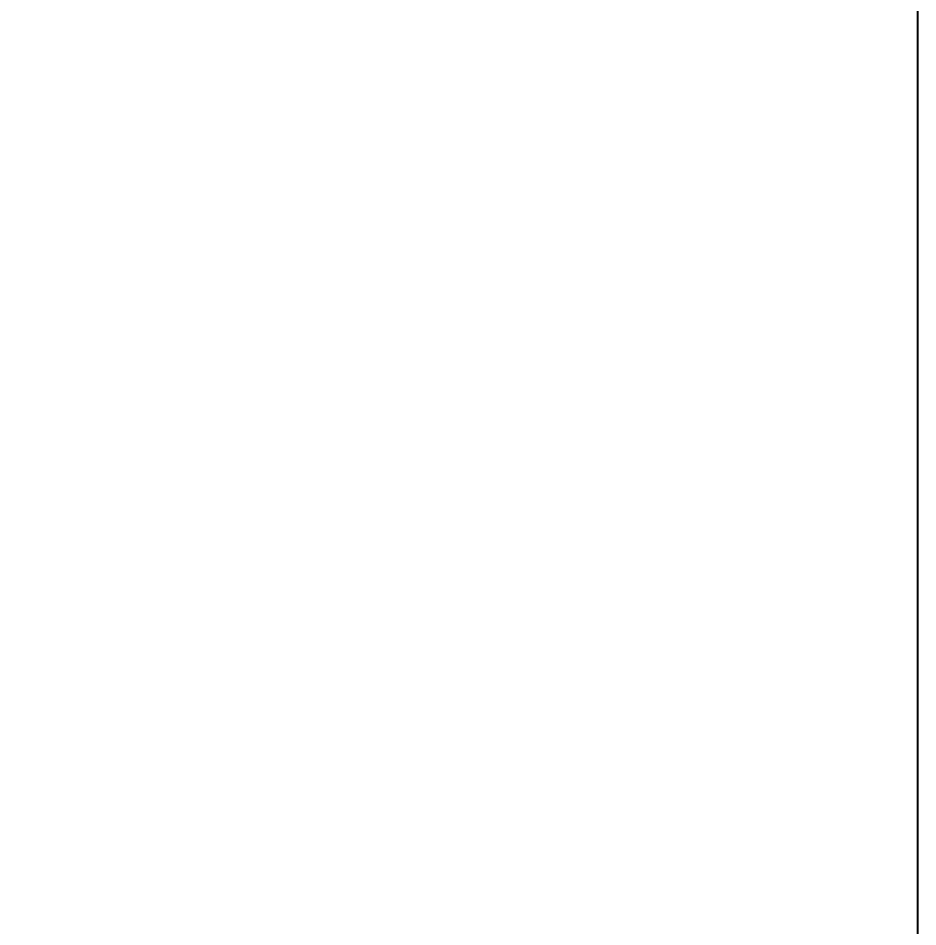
# Model space of a CAD drawing. Extents: x 0 to 1128, y 0 to 827.
# Drawn here: x 233.25 to 248.15, y 580.73 to 595.79 of the extents above; entities that cross this region are included whole.
import ezdxf

# ---------------------------------------------------------------- set-up
doc = ezdxf.new("R2010")
doc.units = 0
doc.header["$LTSCALE"] = 10
doc.header["$MEASUREMENT"] = 0
doc.header["$PDMODE"] = 3
doc.header["$PDSIZE"] = -10
doc.linetypes.add('CENTER', pattern=[2, 1.25, -0.25, 0.25, -0.25])
doc.layers.get('0').update_dxf_attribs({"linetype": 'CONTINUOUS'})
doc.layers.get('DEFPOINTS').update_dxf_attribs({"linetype": 'CONTINUOUS'})
doc.layers.add('DLK3015-CA1_시공도$0$1', color=7, linetype='CONTINUOUS')
doc.styles.add('DLK3015-CA1_시공도$0$Daelim Dimension', font='')
doc.styles.get('DLK3015-CA1_시공도$0$Daelim Dimension').set_extended_font_data('나눔고딕')
doc.dimstyles.new('DLK3015-CA1_시공도$0$DEFAULT', dxfattribs={"dimscale": 2, "dimtxt": 2, "dimasz": 2, "dimexe": 0, "dimexo": 2, "dimgap": 1, "dimtad": 1, "dimdec": 1, "dimzin": 9, "dimdsep": 46, "dimtxsty": 'DLK3015-CA1_시공도$0$Daelim Dimension', "dimcen": 0.5, "dimclrd": 252, "dimclre": 252, "dimclrt": 3, "dimadec": 1, "dimazin": 0, "dimtfac": 1, "dimtdec": 1, "dimtix": 1, "dimtmove": 0, "dimatfit": 3, "dimfxl": 1, "dimtolj": 1, "dimtzin": 1, "dimlwd": 9, "dimlwe": 9, "dimarcsym": 0})

# ---------------------------------------------------------------- blocks, each defined once
blk = doc.blocks.new('*D2')
at = {"color": 5, "lineweight": 9, "ltscale": 0.5, "transparency": 16777216}
for p, q in [((243.761, 625.053), (158.586, 625.053)), ((158.586, 621.053), (158.586, 315.967)), ((219.154, 311.967), (158.586, 311.967))]:
    blk.add_line(p, q, dxfattribs=at)
at = {"color": 5, "ltscale": 0.5, "transparency": 16777216}
for points in [[(157.919, 621.053), (159.253, 621.053), (158.586, 625.053)], [(157.919, 315.967), (159.253, 315.967), (158.586, 311.967)]]:
    blk.add_solid(points, dxfattribs=at)
at = {"layer": 'DEFPOINTS', "color": 0, "ltscale": 0.5, "transparency": 16777216}
for p in [(247.761, 625.053), (158.586, 311.967), (223.154, 311.967)]:
    blk.add_point(p, dxfattribs=at)
at = {"color": 7, "ltscale": 0.5, "transparency": 16777216, "insert": (151.135, 468.51), "char_height": 10, "attachment_point": 5, "rotation": 90, "style": 'DLK3015-CA1_시공도$0$Daelim Dimension'}
blk.add_mtext('\\A1;313', dxfattribs=at)

msp = doc.modelspace()

# ---------------------------------------------------------------- linework, layer by layer
at = {"color": 7, "linetype": 'Continuous'}
msp.add_line((248.154, 580.729), (248.153, 619.31), dxfattribs=at)
at = {"layer": 'DLK3015-CA1_시공도$0$1', "color": 1, "linetype": 'CENTER'}
msp.add_line((248.154, 296.984), (248.154, 634.878), dxfattribs=at)

# ---------------------------------------------------------------- dimensions: what is measured, and where the dimension line sits
at = {"color": 5, "ltscale": 0.5}
dim = msp.add_linear_dim(base=(158.586, 311.967), p1=(247.761, 625.053), p2=(223.154, 311.967), angle=90, dimstyle='DLK3015-CA1_시공도$0$DEFAULT', override={"dimtxt": 5, "dimdec": 0, "dimclrd": 5, "dimclre": 5, "dimclrt": 7}, dxfattribs=at)
dim.commit()
dim.dimension.update_dxf_attribs({"geometry": '*D2', "text_midpoint": (151.135, 468.51)})

doc.saveas('drawing.dxf')
